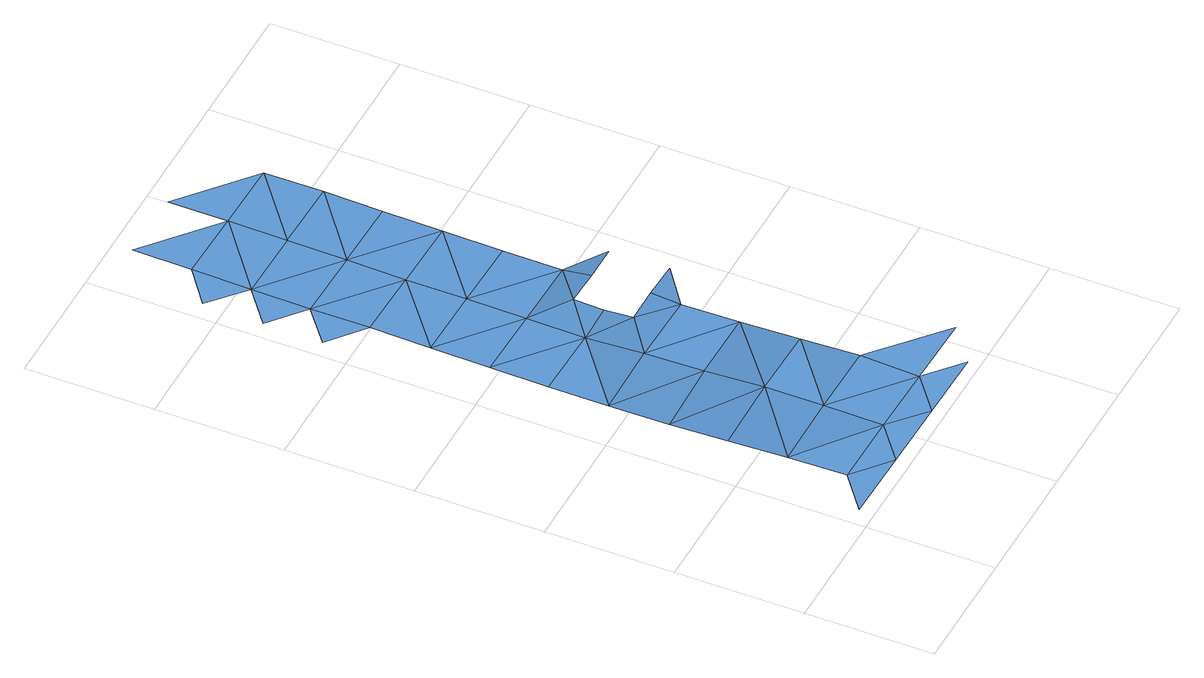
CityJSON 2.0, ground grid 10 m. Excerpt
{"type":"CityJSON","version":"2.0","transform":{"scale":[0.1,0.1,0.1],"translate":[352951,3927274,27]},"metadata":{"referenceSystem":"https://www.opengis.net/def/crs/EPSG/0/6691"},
"CityObjects":{
"waterbody1":{"type":"WaterBody","attributes":{"name":"8","class":"1140","function":"1","WaterBodyRiverFloodingRiskAttribute.description":"4","WaterBodyRiverFloodingRiskAttribute.rankOrg":"1","WaterBodyRiverFloodingRiskAttribute.adminType":"2","WaterBodyRiverFloodingRiskAttribute.scale":"L1"},"geometry":[{"type":"MultiSurface","lod":"1","boundaries":[[[0,1,2]],[[2,3,4]],[[2,1,3]],[[4,5,6]],[[5,7,6]],[[4,3,8]],[[3,1,9]],[[10,11,7]],[[4,8,5]],[[3,12,8]],[[7,5,10]],[[11,13,14]],[[3,9,12]],[[15,11,10]],[[14,13,16]],[[12,17,8]],[[8,18,5]],[[19,20,16]],[[11,15,13]],[[9,21,12]],[[5,22,10]],[[23,24,25]],[[22,15,10]],[[8,17,18]],[[19,16,13]],[[19,26,20]],[[20,27,25]],[[28,13,15]],[[29,30,23]],[[31,17,12]],[[26,27,20]],[[27,23,25]],[[5,18,22]],[[32,28,15]],[[33,19,13]],[[34,35,29]],[[36,33,13]],[[36,13,28]],[[37,29,23]],[[32,15,22]],[[19,38,26]],[[37,23,27]],[[39,28,32]],[[38,19,33]],[[29,40,34]],[[41,40,29]],[[40,42,34]],[[43,38,33]],[[41,29,37]],[[32,44,39]],[[45,37,27]],[[26,38,46]],[[27,26,45]],[[43,47,38]],[[26,46,45]],[[48,41,37]],[[49,40,41]],[[37,45,50]],[[48,37,50]],[[49,51,40]],[[49,41,48]]]}]}
},
"vertices":[
[7,8,14],[64,7,15],[36,31,14],[92,30,16],[36,77,13],[94,122,15],[37,123,10],[38,169,7],[93,76,16],[120,6,16],[95,169,11],[39,216,6],[149,29,16],[96,261,6],[39,262,6],[95,215,10],[40,308,6],[150,75,17],[150,121,15],[97,307,6],[41,354,6],[177,5,16],[151,168,12],[42,447,6],[14,424,6],[42,401,6],[98,353,6],[98,400,6],[124,237,12],[43,493,6],[14,470,6],[206,28,16],[152,214,10],[125,284,10],[44,539,6],[15,517,6],[124,260,10],[99,446,6],[154,306,6],[152,237,12],[101,538,6],[100,492,6],[45,585,6],[153,283,10],[181,236,12],[155,399,6],[154,352,6],[181,283,10],[157,491,6],[157,537,6],[156,445,6],[101,584,6]
]}
